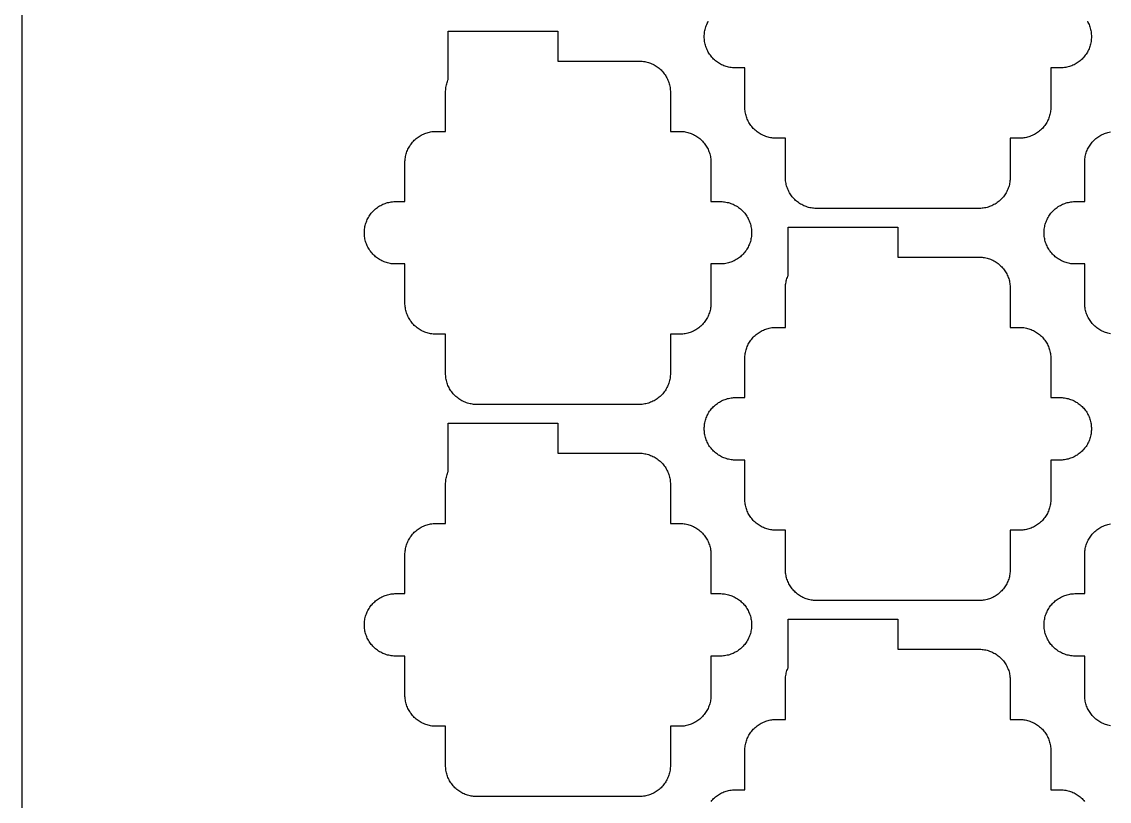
# Model space of a CAD drawing. Extents: x -49 to 54, y -38 to 38.
# Drawn here: x -49.4 to -31.99, y 5.03 to 17.52 of the extents above; entities that cross this region are included whole.
import ezdxf

# ---------------------------------------------------------------- set-up
doc = ezdxf.new("R2010")
doc.units = 0
doc.layers.add('CONDUCTIVE_LAYER_BACK_LAYER', color=2, linetype='CONTINUOUS')
doc.layers.add('OUTLINE', color=7, linetype='CONTINUOUS')

msp = doc.modelspace()

# ---------------------------------------------------------------- linework, layer by layer
at = {"layer": 'CONDUCTIVE_LAYER_BACK_LAYER'}
for points in [[(-32.337, 17.527), (-32.328, 17.51), (-32.319, 17.492), (-32.311, 17.474), (-32.304, 17.455), (-32.297, 17.437), (-32.291, 17.418), (-32.286, 17.398), (-32.282, 17.379), (-32.278, 17.359), (-32.276, 17.34), (-32.274, 17.32), (-32.272, 17.3), (-32.272, 17.28), (-32.272, 17.26), (-32.274, 17.24), (-32.276, 17.221), (-32.278, 17.201), (-32.282, 17.181), (-32.286, 17.162), (-32.291, 17.143), (-32.297, 17.124), (-32.304, 17.105), (-32.311, 17.087), (-32.319, 17.068), (-32.328, 17.051), (-32.337, 17.033), (-32.348, 17.016), (-32.358, 16.999), (-32.37, 16.983), (-32.382, 16.967), (-32.395, 16.952), (-32.408, 16.937), (-32.422, 16.923), (-32.437, 16.91), (-32.452, 16.896), (-32.467, 16.884), (-32.483, 16.872), (-32.499, 16.861), (-32.516, 16.851), (-32.534, 16.841), (-32.551, 16.832), (-32.569, 16.823), (-32.588, 16.815), (-32.606, 16.809), (-32.625, 16.802), (-32.644, 16.797), (-32.664, 16.792), (-32.683, 16.788), (-32.703, 16.785), (-32.722, 16.783), (-32.742, 16.781), (-32.762, 16.78), (-32.922, 16.78), (-32.922, 16.154), (-32.922, 16.135), (-32.924, 16.115), (-32.926, 16.095), (-32.928, 16.075), (-32.932, 16.056), (-32.936, 16.036), (-32.941, 16.017), (-32.947, 15.998), (-32.954, 15.979), (-32.961, 15.961), (-32.969, 15.943), (-32.978, 15.925), (-32.987, 15.907), (-32.998, 15.89), (-33.008, 15.874), (-33.02, 15.857), (-33.032, 15.842), (-33.045, 15.826), (-33.058, 15.812), (-33.072, 15.797), (-33.087, 15.784), (-33.102, 15.771), (-33.117, 15.758), (-33.133, 15.746), (-33.149, 15.735), (-33.166, 15.725), (-33.184, 15.715), (-33.201, 15.706), (-33.219, 15.697), (-33.238, 15.69), (-33.256, 15.683), (-33.275, 15.676), (-33.294, 15.671), (-33.314, 15.666), (-33.333, 15.662), (-33.353, 15.659), (-33.372, 15.657), (-33.392, 15.655), (-33.412, 15.654), (-33.572, 15.654), (-33.572, 15.029), (-33.572, 15.009), (-33.574, 14.989), (-33.576, 14.969), (-33.578, 14.949), (-33.582, 14.93), (-33.586, 14.91), (-33.591, 14.891), (-33.597, 14.872), (-33.604, 14.853), (-33.611, 14.835), (-33.619, 14.817), (-33.628, 14.799), (-33.637, 14.781), (-33.648, 14.764), (-33.658, 14.748), (-33.67, 14.731), (-33.682, 14.716), (-33.695, 14.7), (-33.708, 14.686), (-33.722, 14.672), (-33.737, 14.658), (-33.752, 14.645), (-33.767, 14.632), (-33.783, 14.621), (-33.799, 14.609), (-33.816, 14.599), (-33.834, 14.589), (-33.851, 14.58), (-33.869, 14.572), (-33.888, 14.564), (-33.906, 14.557), (-33.925, 14.551), (-33.944, 14.545), (-33.964, 14.54), (-33.983, 14.537), (-34.003, 14.533), (-34.022, 14.531), (-34.042, 14.529), (-34.062, 14.529), (-36.682, 14.529), (-36.702, 14.529), (-36.722, 14.531), (-36.741, 14.533), (-36.761, 14.537), (-36.781, 14.54), (-36.8, 14.545), (-36.819, 14.551), (-36.838, 14.557), (-36.857, 14.564), (-36.875, 14.572), (-36.893, 14.58), (-36.911, 14.589), (-36.928, 14.599), (-36.945, 14.609), (-36.961, 14.621), (-36.977, 14.632), (-36.993, 14.645), (-37.008, 14.658), (-37.022, 14.672), (-37.036, 14.686), (-37.049, 14.7), (-37.062, 14.716), (-37.074, 14.731), (-37.086, 14.748), (-37.097, 14.764), (-37.107, 14.781), (-37.116, 14.799), (-37.125, 14.817), (-37.133, 14.835), (-37.14, 14.853), (-37.147, 14.872), (-37.153, 14.891), (-37.158, 14.91), (-37.162, 14.93), (-37.166, 14.949), (-37.169, 14.969), (-37.17, 14.989), (-37.172, 15.009), (-37.172, 15.029), (-37.172, 15.654), (-37.332, 15.654), (-37.352, 15.655), (-37.372, 15.657), (-37.391, 15.659), (-37.411, 15.662), (-37.431, 15.666), (-37.45, 15.671), (-37.469, 15.676), (-37.488, 15.683), (-37.507, 15.69), (-37.525, 15.697), (-37.543, 15.706), (-37.561, 15.715), (-37.578, 15.725), (-37.595, 15.735), (-37.611, 15.746), (-37.627, 15.758), (-37.643, 15.771), (-37.658, 15.784), (-37.672, 15.797), (-37.686, 15.812), (-37.699, 15.826), (-37.712, 15.842), (-37.724, 15.857), (-37.736, 15.874), (-37.747, 15.89), (-37.757, 15.907), (-37.766, 15.925), (-37.775, 15.943), (-37.783, 15.961), (-37.79, 15.979), (-37.797, 15.998), (-37.803, 16.017), (-37.808, 16.036), (-37.812, 16.056), (-37.816, 16.075), (-37.819, 16.095), (-37.82, 16.115), (-37.822, 16.135), (-37.822, 16.154), (-37.822, 16.78), (-37.982, 16.78), (-38.002, 16.781), (-38.022, 16.783), (-38.041, 16.785), (-38.061, 16.788), (-38.081, 16.792), (-38.1, 16.797), (-38.119, 16.802), (-38.138, 16.809), (-38.157, 16.815), (-38.175, 16.823), (-38.193, 16.832), (-38.211, 16.841), (-38.228, 16.851), (-38.245, 16.861), (-38.261, 16.872), (-38.277, 16.884), (-38.293, 16.896), (-38.308, 16.91), (-38.322, 16.923), (-38.336, 16.937), (-38.349, 16.952), (-38.362, 16.967), (-38.374, 16.983), (-38.386, 16.999), (-38.397, 17.016), (-38.407, 17.033), (-38.416, 17.051), (-38.425, 17.068), (-38.433, 17.087), (-38.44, 17.105), (-38.447, 17.124), (-38.453, 17.143), (-38.458, 17.162), (-38.462, 17.181), (-38.466, 17.201), (-38.469, 17.221), (-38.47, 17.24), (-38.472, 17.26), (-38.472, 17.28), (-38.472, 17.3), (-38.47, 17.32), (-38.469, 17.34), (-38.466, 17.359), (-38.462, 17.379), (-38.458, 17.398), (-38.453, 17.418), (-38.447, 17.437), (-38.44, 17.455), (-38.433, 17.474), (-38.425, 17.492), (-38.416, 17.51), (-38.407, 17.527)], [(-31.969, 12.521), (-31.989, 12.524), (-32.008, 12.529), (-32.027, 12.535), (-32.046, 12.541), (-32.065, 12.548), (-32.083, 12.555), (-32.101, 12.564), (-32.119, 12.573), (-32.136, 12.583), (-32.153, 12.593), (-32.169, 12.605), (-32.185, 12.616), (-32.201, 12.629), (-32.216, 12.642), (-32.23, 12.655), (-32.244, 12.67), (-32.258, 12.684), (-32.27, 12.7), (-32.282, 12.715), (-32.294, 12.732), (-32.305, 12.748), (-32.315, 12.765), (-32.324, 12.783), (-32.333, 12.801), (-32.341, 12.819), (-32.349, 12.837), (-32.355, 12.856), (-32.361, 12.875), (-32.366, 12.894), (-32.37, 12.914), (-32.374, 12.933), (-32.377, 12.953), (-32.379, 12.973), (-32.38, 12.993), (-32.38, 13.013), (-32.38, 13.638), (-32.54, 13.638), (-32.56, 13.639), (-32.58, 13.641), (-32.6, 13.643), (-32.619, 13.646), (-32.639, 13.65), (-32.658, 13.655), (-32.677, 13.66), (-32.696, 13.667), (-32.715, 13.674), (-32.733, 13.681), (-32.751, 13.69), (-32.769, 13.699), (-32.786, 13.709), (-32.803, 13.719), (-32.819, 13.73), (-32.835, 13.742), (-32.851, 13.755), (-32.866, 13.768), (-32.88, 13.781), (-32.894, 13.796), (-32.908, 13.81), (-32.92, 13.826), (-32.932, 13.841), (-32.944, 13.857), (-32.955, 13.874), (-32.965, 13.891), (-32.974, 13.909), (-32.983, 13.927), (-32.991, 13.945), (-32.999, 13.963), (-33.005, 13.982), (-33.011, 14.001), (-33.016, 14.02), (-33.02, 14.04), (-33.024, 14.059), (-33.027, 14.079), (-33.029, 14.099), (-33.03, 14.118), (-33.03, 14.138), (-33.03, 14.158), (-33.029, 14.178), (-33.027, 14.198), (-33.024, 14.218), (-33.02, 14.237), (-33.016, 14.257), (-33.011, 14.276), (-33.005, 14.295), (-32.999, 14.314), (-32.991, 14.332), (-32.983, 14.35), (-32.974, 14.368), (-32.965, 14.385), (-32.955, 14.403), (-32.944, 14.419), (-32.932, 14.435), (-32.92, 14.451), (-32.908, 14.466), (-32.894, 14.481), (-32.88, 14.495), (-32.866, 14.509), (-32.851, 14.522), (-32.835, 14.535), (-32.819, 14.546), (-32.803, 14.558), (-32.786, 14.568), (-32.769, 14.578), (-32.751, 14.587), (-32.733, 14.595), (-32.715, 14.603), (-32.696, 14.61), (-32.677, 14.616), (-32.658, 14.622), (-32.639, 14.626), (-32.619, 14.63), (-32.6, 14.634), (-32.58, 14.636), (-32.56, 14.637), (-32.54, 14.638), (-32.38, 14.638), (-32.38, 15.264), (-32.38, 15.284), (-32.379, 15.304), (-32.377, 15.324), (-32.374, 15.343), (-32.37, 15.363), (-32.366, 15.382), (-32.361, 15.402), (-32.355, 15.421), (-32.349, 15.439), (-32.341, 15.458), (-32.333, 15.476), (-32.324, 15.494), (-32.315, 15.511), (-32.305, 15.528), (-32.294, 15.545), (-32.282, 15.561), (-32.27, 15.577), (-32.258, 15.592), (-32.244, 15.607), (-32.23, 15.621), (-32.216, 15.635), (-32.201, 15.648), (-32.185, 15.66), (-32.169, 15.672), (-32.153, 15.683), (-32.136, 15.694), (-32.119, 15.704), (-32.101, 15.713), (-32.083, 15.721), (-32.065, 15.729), (-32.046, 15.736), (-32.027, 15.742), (-32.008, 15.748), (-31.989, 15.752), (-31.969, 15.756)], [(-31.969, 6.237), (-31.989, 6.241), (-32.008, 6.245), (-32.027, 6.251), (-32.046, 6.257), (-32.065, 6.264), (-32.083, 6.272), (-32.101, 6.28), (-32.119, 6.289), (-32.136, 6.299), (-32.153, 6.31), (-32.169, 6.321), (-32.185, 6.333), (-32.201, 6.345), (-32.216, 6.358), (-32.23, 6.372), (-32.244, 6.386), (-32.258, 6.401), (-32.27, 6.416), (-32.282, 6.432), (-32.294, 6.448), (-32.305, 6.465), (-32.315, 6.482), (-32.324, 6.499), (-32.333, 6.517), (-32.341, 6.535), (-32.349, 6.554), (-32.355, 6.572), (-32.361, 6.591), (-32.366, 6.611), (-32.37, 6.63), (-32.374, 6.65), (-32.377, 6.669), (-32.379, 6.689), (-32.38, 6.709), (-32.38, 6.729), (-32.38, 7.355), (-32.54, 7.355), (-32.56, 7.356), (-32.58, 7.357), (-32.6, 7.359), (-32.619, 7.363), (-32.639, 7.367), (-32.658, 7.371), (-32.677, 7.377), (-32.696, 7.383), (-32.715, 7.39), (-32.733, 7.398), (-32.751, 7.406), (-32.769, 7.415), (-32.786, 7.425), (-32.803, 7.435), (-32.819, 7.447), (-32.835, 7.458), (-32.851, 7.471), (-32.866, 7.484), (-32.88, 7.498), (-32.894, 7.512), (-32.908, 7.527), (-32.92, 7.542), (-32.932, 7.558), (-32.944, 7.574), (-32.955, 7.59), (-32.965, 7.608), (-32.974, 7.625), (-32.983, 7.643), (-32.991, 7.661), (-32.999, 7.679), (-33.005, 7.698), (-33.011, 7.717), (-33.016, 7.736), (-33.02, 7.756), (-33.024, 7.775), (-33.027, 7.795), (-33.029, 7.815), (-33.03, 7.835), (-33.03, 7.855), (-33.03, 7.875), (-33.029, 7.894), (-33.027, 7.914), (-33.024, 7.934), (-33.02, 7.953), (-33.016, 7.973), (-33.011, 7.992), (-33.005, 8.011), (-32.999, 8.03), (-32.991, 8.048), (-32.983, 8.066), (-32.974, 8.084), (-32.965, 8.102), (-32.955, 8.119), (-32.944, 8.136), (-32.932, 8.152), (-32.92, 8.168), (-32.908, 8.183), (-32.894, 8.197), (-32.88, 8.212), (-32.866, 8.225), (-32.851, 8.238), (-32.835, 8.251), (-32.819, 8.263), (-32.803, 8.274), (-32.786, 8.284), (-32.769, 8.294), (-32.751, 8.303), (-32.733, 8.312), (-32.715, 8.319), (-32.696, 8.326), (-32.677, 8.333), (-32.658, 8.338), (-32.639, 8.343), (-32.619, 8.347), (-32.6, 8.35), (-32.58, 8.352), (-32.56, 8.354), (-32.54, 8.355), (-32.38, 8.355), (-32.38, 8.98), (-32.38, 9), (-32.379, 9.02), (-32.377, 9.04), (-32.374, 9.06), (-32.37, 9.079), (-32.366, 9.099), (-32.361, 9.118), (-32.355, 9.137), (-32.349, 9.156), (-32.341, 9.174), (-32.333, 9.192), (-32.324, 9.21), (-32.315, 9.228), (-32.305, 9.245), (-32.294, 9.261), (-32.282, 9.278), (-32.27, 9.293), (-32.258, 9.309), (-32.244, 9.323), (-32.23, 9.338), (-32.216, 9.351), (-32.201, 9.364), (-32.185, 9.377), (-32.169, 9.388), (-32.153, 9.4), (-32.136, 9.41), (-32.119, 9.42), (-32.101, 9.429), (-32.083, 9.438), (-32.065, 9.445), (-32.046, 9.452), (-32.027, 9.458), (-32.008, 9.464), (-31.989, 9.469), (-31.969, 9.472)], [(-38.362, 5.026), (-38.349, 5.041), (-38.336, 5.056), (-38.322, 5.07), (-38.308, 5.083), (-38.293, 5.097), (-38.277, 5.109), (-38.261, 5.121), (-38.245, 5.132), (-38.228, 5.142), (-38.211, 5.152), (-38.193, 5.161), (-38.175, 5.17), (-38.157, 5.178), (-38.138, 5.184), (-38.119, 5.191), (-38.1, 5.196), (-38.081, 5.201), (-38.061, 5.205), (-38.041, 5.208), (-38.022, 5.21), (-38.002, 5.212), (-37.982, 5.213), (-37.822, 5.213), (-37.822, 5.839), (-37.822, 5.858), (-37.82, 5.878), (-37.819, 5.898), (-37.816, 5.918), (-37.812, 5.937), (-37.808, 5.957), (-37.803, 5.976), (-37.797, 5.995), (-37.79, 6.014), (-37.783, 6.032), (-37.775, 6.05), (-37.766, 6.068), (-37.757, 6.086), (-37.747, 6.103), (-37.736, 6.119), (-37.724, 6.136), (-37.712, 6.151), (-37.699, 6.167), (-37.686, 6.181), (-37.672, 6.196), (-37.658, 6.209), (-37.643, 6.222), (-37.627, 6.235), (-37.611, 6.247), (-37.595, 6.258), (-37.578, 6.268), (-37.561, 6.278), (-37.543, 6.287), (-37.525, 6.296), (-37.507, 6.303), (-37.488, 6.31), (-37.469, 6.317), (-37.45, 6.322), (-37.431, 6.327), (-37.411, 6.331), (-37.391, 6.334), (-37.372, 6.336), (-37.352, 6.338), (-37.332, 6.339), (-37.172, 6.339), (-37.172, 6.964), (-37.172, 6.984), (-37.17, 7.004), (-37.169, 7.024), (-37.166, 7.044), (-37.162, 7.063), (-37.158, 7.083), (-37.153, 7.102), (-37.147, 7.121), (-37.14, 7.14), (-37.133, 7.158), (-37.129, 7.167), (-37.129, 7.945), (-35.372, 7.945), (-35.372, 7.464), (-34.062, 7.464), (-34.042, 7.464), (-34.022, 7.462), (-34.003, 7.46), (-33.983, 7.456), (-33.964, 7.453), (-33.944, 7.448), (-33.925, 7.442), (-33.906, 7.436), (-33.888, 7.429), (-33.869, 7.421), (-33.851, 7.413), (-33.834, 7.404), (-33.816, 7.394), (-33.799, 7.384), (-33.783, 7.372), (-33.767, 7.361), (-33.752, 7.348), (-33.737, 7.335), (-33.722, 7.322), (-33.708, 7.307), (-33.695, 7.293), (-33.682, 7.277), (-33.67, 7.262), (-33.658, 7.245), (-33.648, 7.229), (-33.637, 7.212), (-33.628, 7.194), (-33.619, 7.176), (-33.611, 7.158), (-33.604, 7.14), (-33.597, 7.121), (-33.591, 7.102), (-33.586, 7.083), (-33.582, 7.063), (-33.578, 7.044), (-33.576, 7.024), (-33.574, 7.004), (-33.572, 6.984), (-33.572, 6.964), (-33.572, 6.339), (-33.412, 6.339), (-33.392, 6.338), (-33.372, 6.336), (-33.353, 6.334), (-33.333, 6.331), (-33.314, 6.327), (-33.294, 6.322), (-33.275, 6.317), (-33.256, 6.31), (-33.238, 6.303), (-33.219, 6.296), (-33.201, 6.287), (-33.184, 6.278), (-33.166, 6.268), (-33.149, 6.258), (-33.133, 6.247), (-33.117, 6.235), (-33.102, 6.222), (-33.087, 6.209), (-33.072, 6.196), (-33.058, 6.181), (-33.045, 6.167), (-33.032, 6.151), (-33.02, 6.136), (-33.008, 6.119), (-32.998, 6.103), (-32.987, 6.086), (-32.978, 6.068), (-32.969, 6.05), (-32.961, 6.032), (-32.954, 6.014), (-32.947, 5.995), (-32.941, 5.976), (-32.936, 5.957), (-32.932, 5.937), (-32.928, 5.918), (-32.926, 5.898), (-32.924, 5.878), (-32.922, 5.858), (-32.922, 5.839), (-32.922, 5.213), (-32.762, 5.213), (-32.742, 5.212), (-32.722, 5.21), (-32.703, 5.208), (-32.683, 5.205), (-32.664, 5.201), (-32.644, 5.196), (-32.625, 5.191), (-32.606, 5.184), (-32.588, 5.178), (-32.569, 5.17), (-32.551, 5.161), (-32.534, 5.152), (-32.516, 5.142), (-32.499, 5.132), (-32.483, 5.121), (-32.467, 5.109), (-32.452, 5.097), (-32.437, 5.083), (-32.422, 5.07), (-32.408, 5.056), (-32.395, 5.041), (-32.382, 5.026)]]:
    msp.add_lwpolyline(points, dxfattribs=at)
for points in [[(-39.014, 11.887), (-39.014, 11.867), (-39.016, 11.847), (-39.017, 11.827), (-39.02, 11.807), (-39.024, 11.788), (-39.028, 11.769), (-39.033, 11.749), (-39.039, 11.73), (-39.046, 11.712), (-39.053, 11.693), (-39.061, 11.675), (-39.07, 11.657), (-39.079, 11.64), (-39.089, 11.622), (-39.1, 11.606), (-39.112, 11.59), (-39.124, 11.574), (-39.137, 11.559), (-39.15, 11.544), (-39.164, 11.53), (-39.178, 11.516), (-39.193, 11.503), (-39.209, 11.491), (-39.225, 11.479), (-39.241, 11.468), (-39.258, 11.457), (-39.276, 11.447), (-39.293, 11.438), (-39.311, 11.43), (-39.33, 11.422), (-39.348, 11.415), (-39.367, 11.409), (-39.386, 11.403), (-39.405, 11.399), (-39.425, 11.395), (-39.445, 11.392), (-39.464, 11.389), (-39.484, 11.388), (-39.504, 11.387), (-42.124, 11.387), (-42.144, 11.388), (-42.164, 11.389), (-42.183, 11.392), (-42.203, 11.395), (-42.222, 11.399), (-42.242, 11.403), (-42.261, 11.409), (-42.28, 11.415), (-42.298, 11.422), (-42.317, 11.43), (-42.335, 11.438), (-42.352, 11.447), (-42.37, 11.457), (-42.387, 11.468), (-42.403, 11.479), (-42.419, 11.491), (-42.434, 11.503), (-42.449, 11.516), (-42.464, 11.53), (-42.478, 11.544), (-42.491, 11.559), (-42.504, 11.574), (-42.516, 11.59), (-42.528, 11.606), (-42.538, 11.622), (-42.549, 11.64), (-42.558, 11.657), (-42.567, 11.675), (-42.575, 11.693), (-42.582, 11.712), (-42.589, 11.73), (-42.595, 11.749), (-42.6, 11.769), (-42.604, 11.788), (-42.608, 11.807), (-42.61, 11.827), (-42.612, 11.847), (-42.614, 11.867), (-42.614, 11.887), (-42.614, 12.513), (-42.774, 12.513), (-42.794, 12.513), (-42.814, 12.515), (-42.833, 12.517), (-42.853, 12.521), (-42.872, 12.524), (-42.892, 12.529), (-42.911, 12.535), (-42.93, 12.541), (-42.948, 12.548), (-42.967, 12.555), (-42.985, 12.564), (-43.002, 12.573), (-43.02, 12.583), (-43.037, 12.593), (-43.053, 12.605), (-43.069, 12.616), (-43.084, 12.629), (-43.099, 12.642), (-43.114, 12.655), (-43.128, 12.67), (-43.141, 12.684), (-43.154, 12.7), (-43.166, 12.715), (-43.178, 12.732), (-43.188, 12.748), (-43.199, 12.765), (-43.208, 12.783), (-43.217, 12.801), (-43.225, 12.819), (-43.232, 12.837), (-43.239, 12.856), (-43.245, 12.875), (-43.25, 12.894), (-43.254, 12.914), (-43.258, 12.933), (-43.26, 12.953), (-43.262, 12.973), (-43.264, 12.993), (-43.264, 13.013), (-43.264, 13.638), (-43.424, 13.638), (-43.444, 13.639), (-43.464, 13.641), (-43.483, 13.643), (-43.503, 13.646), (-43.522, 13.65), (-43.542, 13.655), (-43.561, 13.66), (-43.58, 13.667), (-43.598, 13.674), (-43.617, 13.681), (-43.635, 13.69), (-43.652, 13.699), (-43.67, 13.709), (-43.687, 13.719), (-43.703, 13.73), (-43.719, 13.742), (-43.734, 13.755), (-43.749, 13.768), (-43.764, 13.781), (-43.778, 13.796), (-43.791, 13.81), (-43.804, 13.826), (-43.816, 13.841), (-43.828, 13.857), (-43.838, 13.874), (-43.849, 13.891), (-43.858, 13.909), (-43.867, 13.927), (-43.875, 13.945), (-43.882, 13.963), (-43.889, 13.982), (-43.895, 14.001), (-43.9, 14.02), (-43.904, 14.04), (-43.908, 14.059), (-43.91, 14.079), (-43.912, 14.099), (-43.914, 14.118), (-43.914, 14.138), (-43.914, 14.158), (-43.912, 14.178), (-43.91, 14.198), (-43.908, 14.218), (-43.904, 14.237), (-43.9, 14.257), (-43.895, 14.276), (-43.889, 14.295), (-43.882, 14.314), (-43.875, 14.332), (-43.867, 14.35), (-43.858, 14.368), (-43.849, 14.385), (-43.838, 14.403), (-43.828, 14.419), (-43.816, 14.435), (-43.804, 14.451), (-43.791, 14.466), (-43.778, 14.481), (-43.764, 14.495), (-43.749, 14.509), (-43.734, 14.522), (-43.719, 14.535), (-43.703, 14.546), (-43.687, 14.558), (-43.67, 14.568), (-43.652, 14.578), (-43.635, 14.587), (-43.617, 14.595), (-43.598, 14.603), (-43.58, 14.61), (-43.561, 14.616), (-43.542, 14.622), (-43.522, 14.626), (-43.503, 14.63), (-43.483, 14.634), (-43.464, 14.636), (-43.444, 14.637), (-43.424, 14.638), (-43.264, 14.638), (-43.264, 15.264), (-43.264, 15.284), (-43.262, 15.304), (-43.26, 15.324), (-43.258, 15.343), (-43.254, 15.363), (-43.25, 15.382), (-43.245, 15.402), (-43.239, 15.421), (-43.232, 15.439), (-43.225, 15.458), (-43.217, 15.476), (-43.208, 15.494), (-43.199, 15.511), (-43.188, 15.528), (-43.178, 15.545), (-43.166, 15.561), (-43.154, 15.577), (-43.141, 15.592), (-43.128, 15.607), (-43.114, 15.621), (-43.099, 15.635), (-43.084, 15.648), (-43.069, 15.66), (-43.053, 15.672), (-43.037, 15.683), (-43.02, 15.694), (-43.002, 15.704), (-42.985, 15.713), (-42.967, 15.721), (-42.948, 15.729), (-42.93, 15.736), (-42.911, 15.742), (-42.892, 15.748), (-42.872, 15.752), (-42.853, 15.756), (-42.833, 15.759), (-42.814, 15.762), (-42.794, 15.763), (-42.774, 15.764), (-42.614, 15.764), (-42.614, 16.39), (-42.614, 16.41), (-42.612, 16.43), (-42.61, 16.45), (-42.608, 16.469), (-42.604, 16.489), (-42.6, 16.508), (-42.595, 16.527), (-42.589, 16.546), (-42.582, 16.565), (-42.575, 16.584), (-42.571, 16.593), (-42.571, 17.37), (-40.814, 17.37), (-40.814, 16.89), (-39.504, 16.89), (-39.484, 16.889), (-39.464, 16.888), (-39.445, 16.885), (-39.425, 16.882), (-39.405, 16.878), (-39.386, 16.873), (-39.367, 16.868), (-39.348, 16.862), (-39.33, 16.855), (-39.311, 16.847), (-39.293, 16.839), (-39.276, 16.83), (-39.258, 16.82), (-39.241, 16.809), (-39.225, 16.798), (-39.209, 16.786), (-39.193, 16.774), (-39.178, 16.761), (-39.164, 16.747), (-39.15, 16.733), (-39.137, 16.718), (-39.124, 16.703), (-39.112, 16.687), (-39.1, 16.671), (-39.089, 16.654), (-39.079, 16.637), (-39.07, 16.62), (-39.061, 16.602), (-39.053, 16.584), (-39.046, 16.565), (-39.039, 16.546), (-39.033, 16.527), (-39.028, 16.508), (-39.024, 16.489), (-39.02, 16.469), (-39.017, 16.45), (-39.016, 16.43), (-39.014, 16.41), (-39.014, 16.39), (-39.014, 15.764), (-38.854, 15.764), (-38.834, 15.763), (-38.814, 15.762), (-38.795, 15.759), (-38.775, 15.756), (-38.755, 15.752), (-38.736, 15.748), (-38.717, 15.742), (-38.698, 15.736), (-38.68, 15.729), (-38.661, 15.721), (-38.643, 15.713), (-38.626, 15.704), (-38.608, 15.694), (-38.591, 15.683), (-38.575, 15.672), (-38.559, 15.66), (-38.543, 15.648), (-38.528, 15.635), (-38.514, 15.621), (-38.5, 15.607), (-38.487, 15.592), (-38.474, 15.577), (-38.462, 15.561), (-38.45, 15.545), (-38.439, 15.528), (-38.429, 15.511), (-38.42, 15.494), (-38.411, 15.476), (-38.403, 15.458), (-38.396, 15.439), (-38.389, 15.421), (-38.383, 15.402), (-38.378, 15.382), (-38.374, 15.363), (-38.37, 15.343), (-38.367, 15.324), (-38.366, 15.304), (-38.364, 15.284), (-38.364, 15.264), (-38.364, 14.638), (-38.204, 14.638), (-38.184, 14.637), (-38.164, 14.636), (-38.145, 14.634), (-38.125, 14.63), (-38.105, 14.626), (-38.086, 14.622), (-38.067, 14.616), (-38.048, 14.61), (-38.03, 14.603), (-38.011, 14.595), (-37.993, 14.587), (-37.976, 14.578), (-37.958, 14.568), (-37.941, 14.558), (-37.925, 14.546), (-37.909, 14.535), (-37.893, 14.522), (-37.878, 14.509), (-37.864, 14.495), (-37.85, 14.481), (-37.837, 14.466), (-37.824, 14.451), (-37.812, 14.435), (-37.8, 14.419), (-37.789, 14.403), (-37.779, 14.385), (-37.77, 14.368), (-37.761, 14.35), (-37.753, 14.332), (-37.746, 14.314), (-37.739, 14.295), (-37.733, 14.276), (-37.728, 14.257), (-37.724, 14.237), (-37.72, 14.218), (-37.717, 14.198), (-37.716, 14.178), (-37.714, 14.158), (-37.714, 14.138), (-37.714, 14.118), (-37.716, 14.099), (-37.717, 14.079), (-37.72, 14.059), (-37.724, 14.04), (-37.728, 14.02), (-37.733, 14.001), (-37.739, 13.982), (-37.746, 13.963), (-37.753, 13.945), (-37.761, 13.927), (-37.77, 13.909), (-37.779, 13.891), (-37.789, 13.874), (-37.8, 13.857), (-37.812, 13.841), (-37.824, 13.826), (-37.837, 13.81), (-37.85, 13.796), (-37.864, 13.781), (-37.878, 13.768), (-37.893, 13.755), (-37.909, 13.742), (-37.925, 13.73), (-37.941, 13.719), (-37.958, 13.709), (-37.976, 13.699), (-37.993, 13.69), (-38.011, 13.681), (-38.03, 13.674), (-38.048, 13.667), (-38.067, 13.66), (-38.086, 13.655), (-38.105, 13.65), (-38.125, 13.646), (-38.145, 13.643), (-38.164, 13.641), (-38.184, 13.639), (-38.204, 13.638), (-38.364, 13.638), (-38.364, 13.013), (-38.364, 12.993), (-38.366, 12.973), (-38.367, 12.953), (-38.37, 12.933), (-38.374, 12.914), (-38.378, 12.894), (-38.383, 12.875), (-38.389, 12.856), (-38.396, 12.837), (-38.403, 12.819), (-38.411, 12.801), (-38.42, 12.783), (-38.429, 12.765), (-38.439, 12.748), (-38.45, 12.732), (-38.462, 12.715), (-38.474, 12.7), (-38.487, 12.684), (-38.5, 12.67), (-38.514, 12.655), (-38.528, 12.642), (-38.543, 12.629), (-38.559, 12.616), (-38.575, 12.605), (-38.591, 12.593), (-38.608, 12.583), (-38.626, 12.573), (-38.643, 12.564), (-38.661, 12.555), (-38.68, 12.548), (-38.698, 12.541), (-38.717, 12.535), (-38.736, 12.529), (-38.755, 12.524), (-38.775, 12.521), (-38.795, 12.517), (-38.814, 12.515), (-38.834, 12.513), (-38.854, 12.513), (-39.014, 12.513)], [(-33.572, 8.745), (-33.572, 8.725), (-33.574, 8.705), (-33.576, 8.685), (-33.578, 8.666), (-33.582, 8.646), (-33.586, 8.627), (-33.591, 8.607), (-33.597, 8.588), (-33.604, 8.57), (-33.611, 8.551), (-33.619, 8.533), (-33.628, 8.515), (-33.637, 8.498), (-33.648, 8.481), (-33.658, 8.464), (-33.67, 8.448), (-33.682, 8.432), (-33.695, 8.417), (-33.708, 8.402), (-33.722, 8.388), (-33.737, 8.374), (-33.752, 8.361), (-33.767, 8.349), (-33.783, 8.337), (-33.799, 8.326), (-33.816, 8.315), (-33.834, 8.305), (-33.851, 8.296), (-33.869, 8.288), (-33.888, 8.28), (-33.906, 8.273), (-33.925, 8.267), (-33.944, 8.261), (-33.964, 8.257), (-33.983, 8.253), (-34.003, 8.25), (-34.022, 8.247), (-34.042, 8.246), (-34.062, 8.245), (-36.682, 8.245), (-36.702, 8.246), (-36.722, 8.247), (-36.741, 8.25), (-36.761, 8.253), (-36.781, 8.257), (-36.8, 8.261), (-36.819, 8.267), (-36.838, 8.273), (-36.857, 8.28), (-36.875, 8.288), (-36.893, 8.296), (-36.911, 8.305), (-36.928, 8.315), (-36.945, 8.326), (-36.961, 8.337), (-36.977, 8.349), (-36.993, 8.361), (-37.008, 8.374), (-37.022, 8.388), (-37.036, 8.402), (-37.049, 8.417), (-37.062, 8.432), (-37.074, 8.448), (-37.086, 8.464), (-37.097, 8.481), (-37.107, 8.498), (-37.116, 8.515), (-37.125, 8.533), (-37.133, 8.551), (-37.14, 8.57), (-37.147, 8.588), (-37.153, 8.607), (-37.158, 8.627), (-37.162, 8.646), (-37.166, 8.666), (-37.169, 8.685), (-37.17, 8.705), (-37.172, 8.725), (-37.172, 8.745), (-37.172, 9.371), (-37.332, 9.371), (-37.352, 9.372), (-37.372, 9.373), (-37.391, 9.376), (-37.411, 9.379), (-37.431, 9.383), (-37.45, 9.387), (-37.469, 9.393), (-37.488, 9.399), (-37.507, 9.406), (-37.525, 9.414), (-37.543, 9.422), (-37.561, 9.431), (-37.578, 9.441), (-37.595, 9.452), (-37.611, 9.463), (-37.627, 9.474), (-37.643, 9.487), (-37.658, 9.5), (-37.672, 9.514), (-37.686, 9.528), (-37.699, 9.543), (-37.712, 9.558), (-37.724, 9.574), (-37.736, 9.59), (-37.747, 9.606), (-37.757, 9.624), (-37.766, 9.641), (-37.775, 9.659), (-37.783, 9.677), (-37.79, 9.696), (-37.797, 9.714), (-37.803, 9.733), (-37.808, 9.752), (-37.812, 9.772), (-37.816, 9.791), (-37.819, 9.811), (-37.82, 9.831), (-37.822, 9.851), (-37.822, 9.871), (-37.822, 10.497), (-37.982, 10.497), (-38.002, 10.497), (-38.022, 10.499), (-38.041, 10.501), (-38.061, 10.504), (-38.081, 10.508), (-38.1, 10.513), (-38.119, 10.519), (-38.138, 10.525), (-38.157, 10.532), (-38.175, 10.539), (-38.193, 10.548), (-38.211, 10.557), (-38.228, 10.567), (-38.245, 10.577), (-38.261, 10.589), (-38.277, 10.6), (-38.293, 10.613), (-38.308, 10.626), (-38.322, 10.639), (-38.336, 10.654), (-38.349, 10.668), (-38.362, 10.684), (-38.374, 10.699), (-38.386, 10.716), (-38.397, 10.732), (-38.407, 10.749), (-38.416, 10.767), (-38.425, 10.785), (-38.433, 10.803), (-38.44, 10.821), (-38.447, 10.84), (-38.453, 10.859), (-38.458, 10.878), (-38.462, 10.898), (-38.466, 10.917), (-38.469, 10.937), (-38.47, 10.957), (-38.472, 10.977), (-38.472, 10.997), (-38.472, 11.016), (-38.47, 11.036), (-38.469, 11.056), (-38.466, 11.076), (-38.462, 11.095), (-38.458, 11.115), (-38.453, 11.134), (-38.447, 11.153), (-38.44, 11.172), (-38.433, 11.19), (-38.425, 11.208), (-38.416, 11.226), (-38.407, 11.244), (-38.397, 11.261), (-38.386, 11.277), (-38.374, 11.294), (-38.362, 11.309), (-38.349, 11.325), (-38.336, 11.339), (-38.322, 11.354), (-38.308, 11.367), (-38.293, 11.38), (-38.277, 11.393), (-38.261, 11.404), (-38.245, 11.416), (-38.228, 11.426), (-38.211, 11.436), (-38.193, 11.445), (-38.175, 11.454), (-38.157, 11.461), (-38.138, 11.468), (-38.119, 11.474), (-38.1, 11.48), (-38.081, 11.485), (-38.061, 11.489), (-38.041, 11.492), (-38.022, 11.494), (-38.002, 11.496), (-37.982, 11.496), (-37.822, 11.496), (-37.822, 12.122), (-37.822, 12.142), (-37.82, 12.162), (-37.819, 12.182), (-37.816, 12.202), (-37.812, 12.221), (-37.808, 12.241), (-37.803, 12.26), (-37.797, 12.279), (-37.79, 12.297), (-37.783, 12.316), (-37.775, 12.334), (-37.766, 12.352), (-37.757, 12.369), (-37.747, 12.387), (-37.736, 12.403), (-37.724, 12.419), (-37.712, 12.435), (-37.699, 12.45), (-37.686, 12.465), (-37.672, 12.479), (-37.658, 12.493), (-37.643, 12.506), (-37.627, 12.519), (-37.611, 12.53), (-37.595, 12.541), (-37.578, 12.552), (-37.561, 12.562), (-37.543, 12.571), (-37.525, 12.579), (-37.507, 12.587), (-37.488, 12.594), (-37.469, 12.6), (-37.45, 12.606), (-37.431, 12.61), (-37.411, 12.614), (-37.391, 12.618), (-37.372, 12.62), (-37.352, 12.621), (-37.332, 12.622), (-37.172, 12.622), (-37.172, 13.248), (-37.172, 13.268), (-37.17, 13.288), (-37.169, 13.308), (-37.166, 13.327), (-37.162, 13.347), (-37.158, 13.366), (-37.153, 13.386), (-37.147, 13.405), (-37.14, 13.423), (-37.133, 13.442), (-37.129, 13.451), (-37.129, 14.229), (-35.372, 14.229), (-35.372, 13.748), (-34.062, 13.748), (-34.042, 13.747), (-34.022, 13.746), (-34.003, 13.743), (-33.983, 13.74), (-33.964, 13.736), (-33.944, 13.732), (-33.925, 13.726), (-33.906, 13.72), (-33.888, 13.713), (-33.869, 13.705), (-33.851, 13.697), (-33.834, 13.688), (-33.816, 13.678), (-33.799, 13.667), (-33.783, 13.656), (-33.767, 13.644), (-33.752, 13.632), (-33.737, 13.619), (-33.722, 13.605), (-33.708, 13.591), (-33.695, 13.576), (-33.682, 13.561), (-33.67, 13.545), (-33.658, 13.529), (-33.648, 13.512), (-33.637, 13.495), (-33.628, 13.478), (-33.619, 13.46), (-33.611, 13.442), (-33.604, 13.423), (-33.597, 13.405), (-33.591, 13.386), (-33.586, 13.366), (-33.582, 13.347), (-33.578, 13.327), (-33.576, 13.308), (-33.574, 13.288), (-33.572, 13.268), (-33.572, 13.248), (-33.572, 12.622), (-33.412, 12.622), (-33.392, 12.621), (-33.372, 12.62), (-33.353, 12.618), (-33.333, 12.614), (-33.314, 12.61), (-33.294, 12.606), (-33.275, 12.6), (-33.256, 12.594), (-33.238, 12.587), (-33.219, 12.579), (-33.201, 12.571), (-33.184, 12.562), (-33.166, 12.552), (-33.149, 12.541), (-33.133, 12.53), (-33.117, 12.519), (-33.102, 12.506), (-33.087, 12.493), (-33.072, 12.479), (-33.058, 12.465), (-33.045, 12.45), (-33.032, 12.435), (-33.02, 12.419), (-33.008, 12.403), (-32.998, 12.387), (-32.987, 12.369), (-32.978, 12.352), (-32.969, 12.334), (-32.961, 12.316), (-32.954, 12.297), (-32.947, 12.279), (-32.941, 12.26), (-32.936, 12.241), (-32.932, 12.221), (-32.928, 12.202), (-32.926, 12.182), (-32.924, 12.162), (-32.922, 12.142), (-32.922, 12.122), (-32.922, 11.496), (-32.762, 11.496), (-32.742, 11.496), (-32.722, 11.494), (-32.703, 11.492), (-32.683, 11.489), (-32.664, 11.485), (-32.644, 11.48), (-32.625, 11.474), (-32.606, 11.468), (-32.588, 11.461), (-32.569, 11.454), (-32.551, 11.445), (-32.534, 11.436), (-32.516, 11.426), (-32.499, 11.416), (-32.483, 11.404), (-32.467, 11.393), (-32.452, 11.38), (-32.437, 11.367), (-32.422, 11.354), (-32.408, 11.339), (-32.395, 11.325), (-32.382, 11.309), (-32.37, 11.294), (-32.358, 11.277), (-32.348, 11.261), (-32.337, 11.244), (-32.328, 11.226), (-32.319, 11.208), (-32.311, 11.19), (-32.304, 11.172), (-32.297, 11.153), (-32.291, 11.134), (-32.286, 11.115), (-32.282, 11.095), (-32.278, 11.076), (-32.276, 11.056), (-32.274, 11.036), (-32.272, 11.016), (-32.272, 10.997), (-32.272, 10.977), (-32.274, 10.957), (-32.276, 10.937), (-32.278, 10.917), (-32.282, 10.898), (-32.286, 10.878), (-32.291, 10.859), (-32.297, 10.84), (-32.304, 10.821), (-32.311, 10.803), (-32.319, 10.785), (-32.328, 10.767), (-32.337, 10.749), (-32.348, 10.732), (-32.358, 10.716), (-32.37, 10.699), (-32.382, 10.684), (-32.395, 10.668), (-32.408, 10.654), (-32.422, 10.639), (-32.437, 10.626), (-32.452, 10.613), (-32.467, 10.6), (-32.483, 10.589), (-32.499, 10.577), (-32.516, 10.567), (-32.534, 10.557), (-32.551, 10.548), (-32.569, 10.539), (-32.588, 10.532), (-32.606, 10.525), (-32.625, 10.519), (-32.644, 10.513), (-32.664, 10.508), (-32.683, 10.504), (-32.703, 10.501), (-32.722, 10.499), (-32.742, 10.497), (-32.762, 10.497), (-32.922, 10.497), (-32.922, 9.871), (-32.922, 9.851), (-32.924, 9.831), (-32.926, 9.811), (-32.928, 9.791), (-32.932, 9.772), (-32.936, 9.752), (-32.941, 9.733), (-32.947, 9.714), (-32.954, 9.696), (-32.961, 9.677), (-32.969, 9.659), (-32.978, 9.641), (-32.987, 9.624), (-32.998, 9.606), (-33.008, 9.59), (-33.02, 9.574), (-33.032, 9.558), (-33.045, 9.543), (-33.058, 9.528), (-33.072, 9.514), (-33.087, 9.5), (-33.102, 9.487), (-33.117, 9.474), (-33.133, 9.463), (-33.149, 9.452), (-33.166, 9.441), (-33.184, 9.431), (-33.201, 9.422), (-33.219, 9.414), (-33.238, 9.406), (-33.256, 9.399), (-33.275, 9.393), (-33.294, 9.387), (-33.314, 9.383), (-33.333, 9.379), (-33.353, 9.376), (-33.372, 9.373), (-33.392, 9.372), (-33.412, 9.371), (-33.572, 9.371)], [(-39.014, 5.603), (-39.014, 5.583), (-39.016, 5.563), (-39.017, 5.543), (-39.02, 5.524), (-39.024, 5.504), (-39.028, 5.485), (-39.033, 5.466), (-39.039, 5.447), (-39.046, 5.428), (-39.053, 5.409), (-39.061, 5.391), (-39.07, 5.373), (-39.079, 5.356), (-39.089, 5.339), (-39.1, 5.322), (-39.112, 5.306), (-39.124, 5.29), (-39.137, 5.275), (-39.15, 5.26), (-39.164, 5.246), (-39.178, 5.232), (-39.193, 5.219), (-39.209, 5.207), (-39.225, 5.195), (-39.241, 5.184), (-39.258, 5.173), (-39.276, 5.163), (-39.293, 5.154), (-39.311, 5.146), (-39.33, 5.138), (-39.348, 5.131), (-39.367, 5.125), (-39.386, 5.12), (-39.405, 5.115), (-39.425, 5.111), (-39.445, 5.108), (-39.464, 5.105), (-39.484, 5.104), (-39.504, 5.103), (-42.124, 5.103), (-42.144, 5.104), (-42.164, 5.105), (-42.183, 5.108), (-42.203, 5.111), (-42.222, 5.115), (-42.242, 5.12), (-42.261, 5.125), (-42.28, 5.131), (-42.298, 5.138), (-42.317, 5.146), (-42.335, 5.154), (-42.352, 5.163), (-42.37, 5.173), (-42.387, 5.184), (-42.403, 5.195), (-42.419, 5.207), (-42.434, 5.219), (-42.449, 5.232), (-42.464, 5.246), (-42.478, 5.26), (-42.491, 5.275), (-42.504, 5.29), (-42.516, 5.306), (-42.528, 5.322), (-42.538, 5.339), (-42.549, 5.356), (-42.558, 5.373), (-42.567, 5.391), (-42.575, 5.409), (-42.582, 5.428), (-42.589, 5.447), (-42.595, 5.466), (-42.6, 5.485), (-42.604, 5.504), (-42.608, 5.524), (-42.61, 5.543), (-42.612, 5.563), (-42.614, 5.583), (-42.614, 5.603), (-42.614, 6.229), (-42.774, 6.229), (-42.794, 6.23), (-42.814, 6.231), (-42.833, 6.234), (-42.853, 6.237), (-42.872, 6.241), (-42.892, 6.245), (-42.911, 6.251), (-42.93, 6.257), (-42.948, 6.264), (-42.967, 6.272), (-42.985, 6.28), (-43.002, 6.289), (-43.02, 6.299), (-43.037, 6.31), (-43.053, 6.321), (-43.069, 6.333), (-43.084, 6.345), (-43.099, 6.358), (-43.114, 6.372), (-43.128, 6.386), (-43.141, 6.401), (-43.154, 6.416), (-43.166, 6.432), (-43.178, 6.448), (-43.188, 6.465), (-43.199, 6.482), (-43.208, 6.499), (-43.217, 6.517), (-43.225, 6.535), (-43.232, 6.554), (-43.239, 6.572), (-43.245, 6.591), (-43.25, 6.611), (-43.254, 6.63), (-43.258, 6.65), (-43.26, 6.669), (-43.262, 6.689), (-43.264, 6.709), (-43.264, 6.729), (-43.264, 7.355), (-43.424, 7.355), (-43.444, 7.356), (-43.464, 7.357), (-43.483, 7.359), (-43.503, 7.363), (-43.522, 7.367), (-43.542, 7.371), (-43.561, 7.377), (-43.58, 7.383), (-43.598, 7.39), (-43.617, 7.398), (-43.635, 7.406), (-43.652, 7.415), (-43.67, 7.425), (-43.687, 7.435), (-43.703, 7.447), (-43.719, 7.458), (-43.734, 7.471), (-43.749, 7.484), (-43.764, 7.498), (-43.778, 7.512), (-43.791, 7.527), (-43.804, 7.542), (-43.816, 7.558), (-43.828, 7.574), (-43.838, 7.59), (-43.849, 7.608), (-43.858, 7.625), (-43.867, 7.643), (-43.875, 7.661), (-43.882, 7.679), (-43.889, 7.698), (-43.895, 7.717), (-43.9, 7.736), (-43.904, 7.756), (-43.908, 7.775), (-43.91, 7.795), (-43.912, 7.815), (-43.914, 7.835), (-43.914, 7.855), (-43.914, 7.875), (-43.912, 7.894), (-43.91, 7.914), (-43.908, 7.934), (-43.904, 7.953), (-43.9, 7.973), (-43.895, 7.992), (-43.889, 8.011), (-43.882, 8.03), (-43.875, 8.048), (-43.867, 8.066), (-43.858, 8.084), (-43.849, 8.102), (-43.838, 8.119), (-43.828, 8.136), (-43.816, 8.152), (-43.804, 8.168), (-43.791, 8.183), (-43.778, 8.197), (-43.764, 8.212), (-43.749, 8.225), (-43.734, 8.238), (-43.719, 8.251), (-43.703, 8.263), (-43.687, 8.274), (-43.67, 8.284), (-43.652, 8.294), (-43.635, 8.303), (-43.617, 8.312), (-43.598, 8.319), (-43.58, 8.326), (-43.561, 8.333), (-43.542, 8.338), (-43.522, 8.343), (-43.503, 8.347), (-43.483, 8.35), (-43.464, 8.352), (-43.444, 8.354), (-43.424, 8.355), (-43.264, 8.355), (-43.264, 8.98), (-43.264, 9), (-43.262, 9.02), (-43.26, 9.04), (-43.258, 9.06), (-43.254, 9.079), (-43.25, 9.099), (-43.245, 9.118), (-43.239, 9.137), (-43.232, 9.156), (-43.225, 9.174), (-43.217, 9.192), (-43.208, 9.21), (-43.199, 9.228), (-43.188, 9.245), (-43.178, 9.261), (-43.166, 9.278), (-43.154, 9.293), (-43.141, 9.309), (-43.128, 9.323), (-43.114, 9.338), (-43.099, 9.351), (-43.084, 9.364), (-43.069, 9.377), (-43.053, 9.388), (-43.037, 9.4), (-43.02, 9.41), (-43.002, 9.42), (-42.985, 9.429), (-42.967, 9.438), (-42.948, 9.445), (-42.93, 9.452), (-42.911, 9.458), (-42.892, 9.464), (-42.872, 9.469), (-42.853, 9.472), (-42.833, 9.476), (-42.814, 9.478), (-42.794, 9.48), (-42.774, 9.48), (-42.614, 9.48), (-42.614, 10.106), (-42.614, 10.126), (-42.612, 10.146), (-42.61, 10.166), (-42.608, 10.186), (-42.604, 10.205), (-42.6, 10.224), (-42.595, 10.244), (-42.589, 10.263), (-42.582, 10.281), (-42.575, 10.3), (-42.571, 10.309), (-42.571, 11.087), (-40.814, 11.087), (-40.814, 10.606), (-39.504, 10.606), (-39.484, 10.605), (-39.464, 10.604), (-39.445, 10.601), (-39.425, 10.598), (-39.405, 10.594), (-39.386, 10.59), (-39.367, 10.584), (-39.348, 10.578), (-39.33, 10.571), (-39.311, 10.563), (-39.293, 10.555), (-39.276, 10.546), (-39.258, 10.536), (-39.241, 10.525), (-39.225, 10.514), (-39.209, 10.502), (-39.193, 10.49), (-39.178, 10.477), (-39.164, 10.463), (-39.15, 10.449), (-39.137, 10.434), (-39.124, 10.419), (-39.112, 10.403), (-39.1, 10.387), (-39.089, 10.371), (-39.079, 10.353), (-39.07, 10.336), (-39.061, 10.318), (-39.053, 10.3), (-39.046, 10.281), (-39.039, 10.263), (-39.033, 10.244), (-39.028, 10.224), (-39.024, 10.205), (-39.02, 10.186), (-39.017, 10.166), (-39.016, 10.146), (-39.014, 10.126), (-39.014, 10.106), (-39.014, 9.48), (-38.854, 9.48), (-38.834, 9.48), (-38.814, 9.478), (-38.795, 9.476), (-38.775, 9.472), (-38.755, 9.469), (-38.736, 9.464), (-38.717, 9.458), (-38.698, 9.452), (-38.68, 9.445), (-38.661, 9.438), (-38.643, 9.429), (-38.626, 9.42), (-38.608, 9.41), (-38.591, 9.4), (-38.575, 9.388), (-38.559, 9.377), (-38.543, 9.364), (-38.528, 9.351), (-38.514, 9.338), (-38.5, 9.323), (-38.487, 9.309), (-38.474, 9.293), (-38.462, 9.278), (-38.45, 9.261), (-38.439, 9.245), (-38.429, 9.228), (-38.42, 9.21), (-38.411, 9.192), (-38.403, 9.174), (-38.396, 9.156), (-38.389, 9.137), (-38.383, 9.118), (-38.378, 9.099), (-38.374, 9.079), (-38.37, 9.06), (-38.367, 9.04), (-38.366, 9.02), (-38.364, 9), (-38.364, 8.98), (-38.364, 8.355), (-38.204, 8.355), (-38.184, 8.354), (-38.164, 8.352), (-38.145, 8.35), (-38.125, 8.347), (-38.105, 8.343), (-38.086, 8.338), (-38.067, 8.333), (-38.048, 8.326), (-38.03, 8.319), (-38.011, 8.312), (-37.993, 8.303), (-37.976, 8.294), (-37.958, 8.284), (-37.941, 8.274), (-37.925, 8.263), (-37.909, 8.251), (-37.893, 8.238), (-37.878, 8.225), (-37.864, 8.212), (-37.85, 8.197), (-37.837, 8.183), (-37.824, 8.168), (-37.812, 8.152), (-37.8, 8.136), (-37.789, 8.119), (-37.779, 8.102), (-37.77, 8.084), (-37.761, 8.066), (-37.753, 8.048), (-37.746, 8.03), (-37.739, 8.011), (-37.733, 7.992), (-37.728, 7.973), (-37.724, 7.953), (-37.72, 7.934), (-37.717, 7.914), (-37.716, 7.894), (-37.714, 7.875), (-37.714, 7.855), (-37.714, 7.835), (-37.716, 7.815), (-37.717, 7.795), (-37.72, 7.775), (-37.724, 7.756), (-37.728, 7.736), (-37.733, 7.717), (-37.739, 7.698), (-37.746, 7.679), (-37.753, 7.661), (-37.761, 7.643), (-37.77, 7.625), (-37.779, 7.608), (-37.789, 7.59), (-37.8, 7.574), (-37.812, 7.558), (-37.824, 7.542), (-37.837, 7.527), (-37.85, 7.512), (-37.864, 7.498), (-37.878, 7.484), (-37.893, 7.471), (-37.909, 7.458), (-37.925, 7.447), (-37.941, 7.435), (-37.958, 7.425), (-37.976, 7.415), (-37.993, 7.406), (-38.011, 7.398), (-38.03, 7.39), (-38.048, 7.383), (-38.067, 7.377), (-38.086, 7.371), (-38.105, 7.367), (-38.125, 7.363), (-38.145, 7.359), (-38.164, 7.357), (-38.184, 7.356), (-38.204, 7.355), (-38.364, 7.355), (-38.364, 6.729), (-38.364, 6.709), (-38.366, 6.689), (-38.367, 6.669), (-38.37, 6.65), (-38.374, 6.63), (-38.378, 6.611), (-38.383, 6.591), (-38.389, 6.572), (-38.396, 6.554), (-38.403, 6.535), (-38.411, 6.517), (-38.42, 6.499), (-38.429, 6.482), (-38.439, 6.465), (-38.45, 6.448), (-38.462, 6.432), (-38.474, 6.416), (-38.487, 6.401), (-38.5, 6.386), (-38.514, 6.372), (-38.528, 6.358), (-38.543, 6.345), (-38.559, 6.333), (-38.575, 6.321), (-38.591, 6.31), (-38.608, 6.299), (-38.626, 6.289), (-38.643, 6.28), (-38.661, 6.272), (-38.68, 6.264), (-38.698, 6.257), (-38.717, 6.251), (-38.736, 6.245), (-38.755, 6.241), (-38.775, 6.237), (-38.795, 6.234), (-38.814, 6.231), (-38.834, 6.23), (-38.854, 6.229), (-39.014, 6.229)]]:
    msp.add_lwpolyline(points, close=True, dxfattribs=at)
at = {"layer": 'OUTLINE'}
msp.add_lwpolyline([(-49.4, -36.45, -0.414214), (-47.85, -38), (52.85, -38, -0.414214), (54.4, -36.45), (54.4, -28), (51.4, -28), (51.4, 28), (54.4, 28), (54.4, 36.45, -0.414214), (52.85, 38), (-47.85, 38, -0.414214), (-49.4, 36.45)], format="xyb", close=True, dxfattribs=at)

doc.saveas('drawing.dxf')
